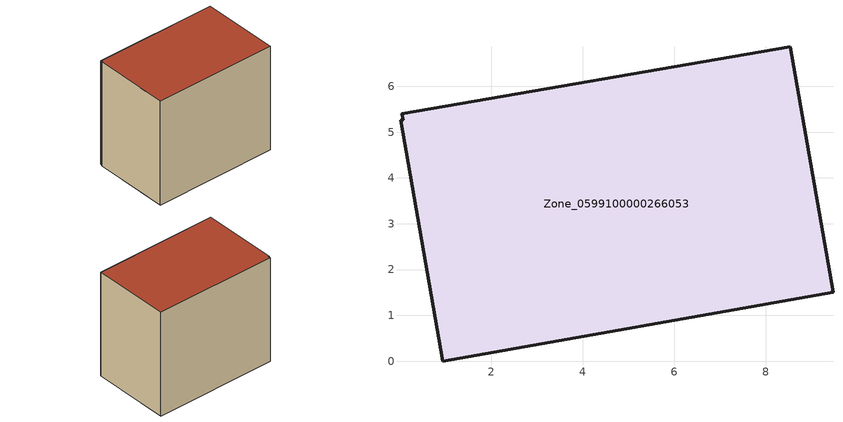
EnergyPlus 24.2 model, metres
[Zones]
Zone_0599100000266053
 floor ground (C_G): 0.05,5.4 8.53,6.86 9.47,1.5 0.94,0 0.02,5.26 0.09,5.28 z0
 wall outside (C_F): 9.47,1.5 8.53,6.86 0.05,5.4 0.09,5.28 0.02,5.26 0.94,0 9.47,1.5 z0:7.59
 roof outside (C_R): 8.53,6.86 0.05,5.4 0.09,5.28 0.02,5.26 0.94,0 9.47,1.5 z7.59
[BUILDING]
Pand.0599100000266053: North Axis=0; Terrain=City; Loads Convergence Tolerance Value=0.04; Temperature Convergence Tolerance Value=0.4; Solar Distribution=FullExterior; Maximum Number of Warmup Days=25; Minimum Number of Warmup Days=1
[Site:Location]
Rotterdam.The.Hague.AP_ZH_NLD Design_Conditions: Latitude=51.96; Longitude=4.45; Time Zone=1; Elevation=-4.5
[SITE:GROUNDTEMPERATURE:BUILDINGSURFACE]
18, 18, 18, 18, 18, 18, 18, 18, 18, 18, 18, 18
[MATERIAL] Thermal Absorptance=0.9; Solar Absorptance=0.7; Visible Absorptance=0.7
Name | Roughness | Thickness | Conductivity | Density | Specific Heat
G.TI.1946 | MediumSmooth | 0.15 | 1 | 540 | 1210
F.TI.1946 | Rough | 0.3 | 0.857143 | 1920 | 840
R.TI.1946 | MediumRough | 0.2 | 0.1 | 1500 | 1000
[CONSTRUCTION]
C_G: G.TI.1946
C_F: F.TI.1946
C_R: R.TI.1946
[ZONE]
Zone_0599100000266053: Type=1; Multiplier=1; Ceiling Height=Autocalculate; Volume=Autocalculate; Floor Area=autocalculate; Part of Total Floor Area=Yes
[ZONEINFILTRATION:DESIGNFLOWRATE]
Infil_Zone_0599100000266053: Zone or ZoneList or Space or SpaceList=Zone_0599100000266053; Schedule=AlwaysOn; Design Flow Rate Calculation Method=Flow/Area; Flow Rate per Floor Area=0.003; Constant Term Coefficient=1; Temperature Term Coefficient=0; Velocity Term Coefficient=0; Velocity Squared Term Coefficient=0
[HVACTEMPLATE:ZONE:IDEALLOADSAIRSYSTEM]
Zone_0599100000266053: Maximum Heating Supply Air Temperature=50; Minimum Cooling Supply Air Temperature=13; Maximum Heating Supply Air Humidity Ratio=0.0156; Minimum Cooling Supply Air Humidity Ratio=0.0077; Heating Limit=NoLimit; Cooling Limit=NoLimit; Dehumidification Control Type=ConstantSensibleHeatRatio; Cooling Sensible Heat Ratio=0.7; Dehumidification Setpoint=60; Humidification Control Type=None; Humidification Setpoint=30; Outdoor Air Method=None; Outdoor Air Flow Rate per Person=0.00944; Outdoor Air Flow Rate per Zone Floor Area=0; Outdoor Air Flow Rate per Zone=0; Demand Controlled Ventilation Type=None; Outdoor Air Economizer Type=NoEconomizer; Heat Recovery Type=None; Sensible Heat Recovery Effectiveness=0.7; Latent Heat Recovery Effectiveness=0.65
[ZONECONTROL:THERMOSTAT]
ThermostatControl_Zone_0599100000266053: Zone or ZoneList=Zone_0599100000266053; Control Type Schedule=DualSetpointControlType; Control 1=Thermostat_Zone_0599100000266053; Temperature Difference Between Cutout And Setpoint=0
[THERMOSTATSETPOINT:DUALSETPOINT]
Thermostat_Zone_0599100000266053: Heating Setpoint Temperature Schedule=HeatingSetpoint_Zone_0599100000266053; Cooling Setpoint Temperature Schedule=CoolingSetpoint_Zone_0599100000266053
[SCHEDULE:COMPACT]
HeatingSetpoint_Zone_0599100000266053: Through: 12/31, For: AllDays, Until: 24:00, 21
CoolingSetpoint_Zone_0599100000266053: Through: 12/31, For: AllDays, Until: 24:00, 24
DualSetpointControlType: Through: 12/31, For: AllDays, Until: 24:00, 4
AlwaysOn: Through: 12/31, For: AllDays, Until: 24:00, 1
